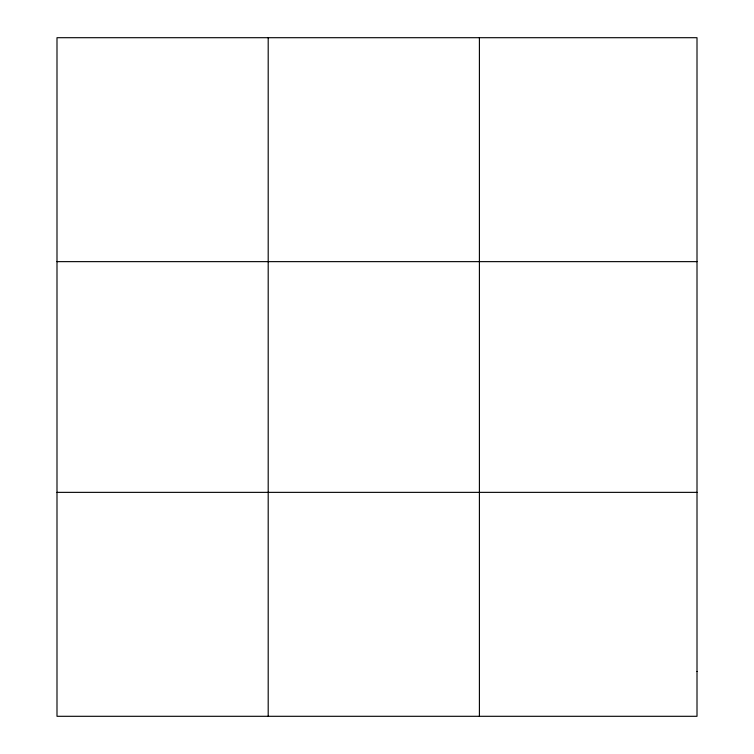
<?xml version="1.0" encoding="UTF-8"?>
<svg xmlns="http://www.w3.org/2000/svg" width="754" height="754" viewBox="0 0 754 754"><rect width="100%" height="100%" fill="white"/><g stroke="black" fill="none" stroke-linecap="round" stroke-linejoin="round"><path stroke-width="1.13" d="M268.198 37.7L268.198 716.3M479.403 37.7L479.403 716.3M56.993 261.638L697.007 261.638M56.993 492.362L697.007 492.362M697.007 671.512L697.007 716.3L56.993 716.3L56.993 37.7L697.007 37.7L697.007 671.512"/></g></svg>
